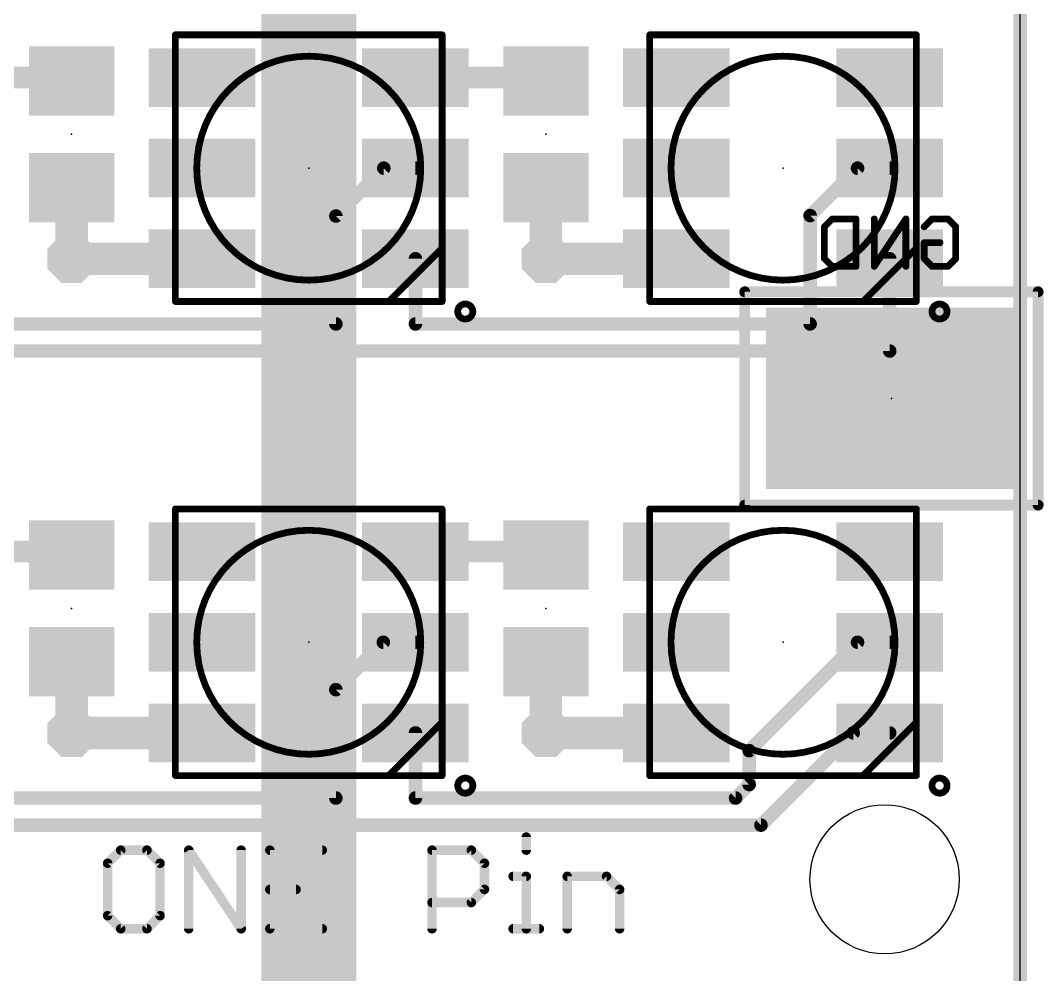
# Model space of a CAD drawing. Extents: x -36 to 36, y -36 to 36.
# Drawn here: x 16.82 to 36, y -1.79 to 16.1 of the extents above; entities that cross this region are included whole.
import ezdxf

# ---------------------------------------------------------------- set-up
doc = ezdxf.new("R2010")
doc.units = 0
for name, color, linetype in [('1', 12, 'CONTINUOUS'), ('16', 132, 'CONTINUOUS'), ('18', 4, 'CONTINUOUS'), ('20', 53, 'CONTINUOUS'), ('21', 40, 'CONTINUOUS'), ('22', 6, 'CONTINUOUS'), ('23', 53, 'CONTINUOUS'), ('24', 53, 'CONTINUOUS')]:
    doc.layers.add(name, color=color, linetype=linetype)

# ---------------------------------------------------------------- blocks, each defined once
blk = doc.blocks.new('RECT')
blk.add_solid([(-0.5, -0.5), (0.5, -0.5), (-0.5, 0.5), (0.5, 0.5)])
blk = doc.blocks.new('OCTAGONV')
at = {"const_width": 0.5}
blk.add_lwpolyline([(-0.25, -0.1036), (-0.25, 0.1036), (-0.1036, 0.25), (0.1036, 0.25), (0.25, 0.1036), (0.25, -0.1036), (0.1036, -0.25), (-0.1036, -0.25), (-0.25, -0.1036), (-0.25, 0.1036)], dxfattribs=at)
blk = doc.blocks.new('ROUNDV')
at = {"const_width": 0.5}
blk.add_lwpolyline([(0, -0.25, 1), (0, 0.25, 1), (0, -0.25)], format="xyb", dxfattribs=at)

msp = doc.modelspace()

# ---------------------------------------------------------------- linework, layer by layer
at = {"layer": '1'}
for points, const_width in [([(35.56, -35.56), (35.56, 35.56)], 0.254), ([(15.335, 15.035), (17.78, 15.035)], 0.4064), ([(17.78, 15.035), (17.78, 14.97)], 0.4064), ([(24.225, 15.035), (26.67, 15.035)], 0.4064), ([(26.67, 15.035), (26.67, 14.97)], 0.4064), ([(23.631, 13.335), (22.733, 12.437)], 0.254), ([(24.225, 13.335), (23.631, 13.335)], 0.254), ([(32.512, 13.335), (31.623, 12.446)], 0.254), ([(33.115, 13.335), (32.512, 13.335)], 0.254), ([(17.78, 12.97), (17.78, 11.635)], 0.6096), ([(26.67, 12.97), (26.67, 11.635)], 0.6096), ([(22.733, 12.437), (22.733, 10.414)], 0.254), ([(31.623, 12.446), (31.623, 10.414)], 0.254), ([(17.78, 11.635), (20.225, 11.635)], 0.6096), ([(26.67, 11.635), (29.115, 11.635)], 0.6096), ([(24.225, 10.414), (24.225, 11.635)], 0.254), ([(33.115, 11.635), (33.115, 9.906)], 0.254), ([(22.733, 10.414), (15.335, 10.414)], 0.254), ([(31.623, 10.414), (24.225, 10.414)], 0.254), ([(33.115, 9.906), (-29.1871, 9.906)], 0.254), ([(15.335, 6.145), (17.78, 6.145)], 0.4064), ([(17.78, 6.145), (17.78, 6.08)], 0.4064), ([(24.225, 6.145), (26.67, 6.145)], 0.4064), ([(26.67, 6.145), (26.67, 6.08)], 0.4064), ([(23.622, 4.445), (22.733, 3.556)], 0.254), ([(24.225, 4.445), (23.622, 4.445)], 0.254), ([(32.512, 4.445), (30.48, 2.413)], 0.254), ([(33.115, 4.445), (32.512, 4.445)], 0.254), ([(17.78, 4.08), (17.78, 2.745)], 0.6096), ([(26.67, 4.08), (26.67, 2.745)], 0.6096), ([(22.733, 3.556), (22.733, 1.524)], 0.254), ([(17.78, 2.745), (20.225, 2.745)], 0.6096), ([(26.67, 2.745), (29.115, 2.745)], 0.6096), ([(24.225, 1.524), (24.225, 2.745)], 0.254), ([(30.702, 1.016), (32.431, 2.745)], 0.254), ([(32.431, 2.745), (33.115, 2.745)], 0.254), ([(30.48, 2.413), (30.48, 1.778)], 0.254), ([(30.48, 1.778), (30.226, 1.524)], 0.254), ([(22.733, 1.524), (15.335, 1.524)], 0.254), ([(30.226, 1.524), (24.225, 1.524)], 0.254), ([(30.702, 1.016), (-29.1871, 1.016)], 0.254)]:
    msp.add_lwpolyline(points, dxfattribs=dict(at, const_width=const_width))
for points, const_width in [([(17.8816, 15.035, 1), (17.6784, 15.035)], 0.2032), ([(17.78, 14.9334, 1), (17.78, 15.1366)], 0.2032), ([(24.225, 15.1366, 1), (24.225, 14.9334)], 0.2032), ([(26.7716, 15.035, 1), (26.5684, 15.035)], 0.2032), ([(26.67, 14.9334, 1), (26.67, 15.1366)], 0.2032), ([(17.6784, 14.97, 1), (17.8816, 14.97)], 0.2032), ([(26.5684, 14.97, 1), (26.7716, 14.97)], 0.2032), ([(23.631, 13.3985, 1), (23.631, 13.2715)], 0.127), ([(23.6759, 13.2901, 1), (23.5861, 13.3799)], 0.127), ([(24.225, 13.2715, 1), (24.225, 13.3985)], 0.127), ([(32.512, 13.3985, 1), (32.512, 13.2715)], 0.127), ([(32.5569, 13.2901, 1), (32.4671, 13.3799)], 0.127), ([(33.115, 13.2715, 1), (33.115, 13.3985)], 0.127), ([(17.9324, 12.97, 1), (17.6276, 12.97)], 0.3048), ([(26.8224, 12.97, 1), (26.5176, 12.97)], 0.3048), ([(22.7965, 12.437, 1), (22.6695, 12.437)], 0.127), ([(22.6881, 12.4819, 1), (22.7779, 12.3921)], 0.127), ([(31.6865, 12.446, 1), (31.5595, 12.446)], 0.127), ([(31.5781, 12.4909, 1), (31.6679, 12.4011)], 0.127), ([(17.78, 11.7874, 1), (17.78, 11.4826)], 0.3048), ([(20.225, 11.4826, 1), (20.225, 11.7874)], 0.3048), ([(26.67, 11.7874, 1), (26.67, 11.4826)], 0.3048), ([(29.115, 11.4826, 1), (29.115, 11.7874)], 0.3048), ([(17.6276, 11.635, 1), (17.9324, 11.635)], 0.3048), ([(24.2885, 11.635, 1), (24.1615, 11.635)], 0.127), ([(26.5176, 11.635, 1), (26.8224, 11.635)], 0.3048), ([(33.1785, 11.635, 1), (33.0515, 11.635)], 0.127), ([(22.6695, 10.414, 1), (22.7965, 10.414)], 0.127), ([(22.733, 10.3505, 1), (22.733, 10.4775)], 0.127), ([(24.225, 10.4775, 1), (24.225, 10.3505)], 0.127), ([(24.1615, 10.414, 1), (24.2885, 10.414)], 0.127), ([(31.5595, 10.414, 1), (31.6865, 10.414)], 0.127), ([(31.623, 10.3505, 1), (31.623, 10.4775)], 0.127), ([(33.115, 9.8425, 1), (33.115, 9.9695)], 0.127), ([(33.0515, 9.906, 1), (33.1785, 9.906)], 0.127), ([(17.8816, 6.145, 1), (17.6784, 6.145)], 0.2032), ([(17.78, 6.0434, 1), (17.78, 6.2466)], 0.2032), ([(24.225, 6.2466, 1), (24.225, 6.0434)], 0.2032), ([(26.7716, 6.145, 1), (26.5684, 6.145)], 0.2032), ([(26.67, 6.0434, 1), (26.67, 6.2466)], 0.2032), ([(17.6784, 6.08, 1), (17.8816, 6.08)], 0.2032), ([(26.5684, 6.08, 1), (26.7716, 6.08)], 0.2032), ([(23.622, 4.5085, 1), (23.622, 4.3815)], 0.127), ([(23.6669, 4.4001, 1), (23.5771, 4.4899)], 0.127), ([(24.225, 4.3815, 1), (24.225, 4.5085)], 0.127), ([(32.512, 4.5085, 1), (32.512, 4.3815)], 0.127), ([(32.5569, 4.4001, 1), (32.4671, 4.4899)], 0.127), ([(33.115, 4.3815, 1), (33.115, 4.5085)], 0.127), ([(17.9324, 4.08, 1), (17.6276, 4.08)], 0.3048), ([(26.8224, 4.08, 1), (26.5176, 4.08)], 0.3048), ([(22.7965, 3.556, 1), (22.6695, 3.556)], 0.127), ([(22.6881, 3.6009, 1), (22.7779, 3.5111)], 0.127), ([(17.78, 2.8974, 1), (17.78, 2.5926)], 0.3048), ([(17.6276, 2.745, 1), (17.9324, 2.745)], 0.3048), ([(20.225, 2.5926, 1), (20.225, 2.8974)], 0.3048), ([(26.67, 2.8974, 1), (26.67, 2.5926)], 0.3048), ([(26.5176, 2.745, 1), (26.8224, 2.745)], 0.3048), ([(29.115, 2.5926, 1), (29.115, 2.8974)], 0.3048), ([(24.2885, 2.745, 1), (24.1615, 2.745)], 0.127), ([(32.431, 2.8085, 1), (32.431, 2.6815)], 0.127), ([(32.4759, 2.7001, 1), (32.3861, 2.7899)], 0.127), ([(33.115, 2.6815, 1), (33.115, 2.8085)], 0.127), ([(30.5435, 2.413, 1), (30.4165, 2.413)], 0.127), ([(30.4351, 2.4579, 1), (30.5249, 2.3681)], 0.127), ([(30.4165, 1.778, 1), (30.5435, 1.778)], 0.127), ([(30.5249, 1.7331, 1), (30.4351, 1.8229)], 0.127), ([(22.6695, 1.524, 1), (22.7965, 1.524)], 0.127), ([(22.733, 1.4605, 1), (22.733, 1.5875)], 0.127), ([(24.225, 1.5875, 1), (24.225, 1.4605)], 0.127), ([(24.1615, 1.524, 1), (24.2885, 1.524)], 0.127), ([(30.1811, 1.5689, 1), (30.2709, 1.4791)], 0.127), ([(30.226, 1.4605, 1), (30.226, 1.5875)], 0.127), ([(30.6571, 1.0609, 1), (30.7469, 0.9711)], 0.127), ([(30.702, 0.9525, 1), (30.702, 1.0795)], 0.127)]:
    msp.add_lwpolyline(points, format="xyb", dxfattribs=dict(at, const_width=const_width))
at = {"layer": '16'}
for points, const_width in [([(35.56, -35.56), (35.56, 35.56)], 0.254), ([(22.225, 16.764), (22.225, 25.908)], 1.778), ([(22.225, 8.255), (22.225, 16.764)], 1.778), ([(22.225, -0.508), (22.225, 8.255)], 1.778), ([(22.225, -9.525), (22.225, -0.508)], 1.778)]:
    msp.add_lwpolyline(points, dxfattribs=dict(at, const_width=const_width))
at = {"layer": '16', "const_width": 0.889}
for points in [[(21.7805, 16.764, 1), (22.6695, 16.764)], [(22.6695, 8.255, 1), (21.7805, 8.255)], [(21.7805, 8.255, 1), (22.6695, 8.255)], [(22.6695, -0.508, 1), (21.7805, -0.508)], [(21.7805, -0.508, 1), (22.6695, -0.508)]]:
    msp.add_lwpolyline(points, format="xyb", dxfattribs=at)
at = {"layer": '20'}
msp.add_line((35.56, -35.56), (35.56, 35.56), dxfattribs=at)
msp.add_circle((33.02, 0), 1.4, dxfattribs=at)
at = {"layer": '21'}
for points, const_width in [([(19.725, 15.835), (24.725, 15.835)], 0.127), ([(19.725, 10.835), (19.725, 15.835)], 0.127), ([(24.725, 15.835), (24.725, 11.835)], 0.127), ([(28.615, 15.835), (33.615, 15.835)], 0.127), ([(28.615, 10.835), (28.615, 15.835)], 0.127), ([(33.615, 15.835), (33.615, 11.835)], 0.127), ([(23.725, 10.835), (24.725, 11.835)], 0.127), ([(24.725, 11.835), (24.725, 10.835)], 0.127), ([(32.615, 10.835), (33.615, 11.835)], 0.127), ([(33.615, 11.835), (33.615, 10.835)], 0.127), ([(23.725, 10.835), (19.725, 10.835)], 0.127), ([(24.725, 10.835), (23.725, 10.835)], 0.127), ([(32.615, 10.835), (28.615, 10.835)], 0.127), ([(33.615, 10.835), (32.615, 10.835)], 0.127), ([(19.725, 6.945), (24.725, 6.945)], 0.127), ([(19.725, 1.945), (19.725, 6.945)], 0.127), ([(24.725, 6.945), (24.725, 2.945)], 0.127), ([(28.615, 6.945), (33.615, 6.945)], 0.127), ([(28.615, 1.945), (28.615, 6.945)], 0.127), ([(33.615, 6.945), (33.615, 2.945)], 0.127), ([(23.725, 1.945), (24.725, 2.945)], 0.127), ([(24.725, 2.945), (24.725, 1.945)], 0.127), ([(32.615, 1.945), (33.615, 2.945)], 0.127), ([(33.615, 2.945), (33.615, 1.945)], 0.127), ([(23.725, 1.945), (19.725, 1.945)], 0.127), ([(24.725, 1.945), (23.725, 1.945)], 0.127), ([(32.615, 1.945), (28.615, 1.945)], 0.127), ([(33.615, 1.945), (32.615, 1.945)], 0.127), ([(26.3019, 0.7931), (26.3019, 0.5474)], 0.1778), ([(18.7008, 0.5474), (18.455, 0.3016)], 0.1778), ([(19.1923, 0.5474), (18.7008, 0.5474)], 0.1778), ([(19.438, 0.3016), (19.1923, 0.5474)], 0.1778), ([(19.9753, -0.9271), (19.9753, 0.5474)], 0.1778), ([(19.9753, 0.5474), (20.9582, -0.9271)], 0.1778), ([(20.9582, -0.9271), (20.9582, 0.5474)], 0.1778), ([(22.4785, 0.5474), (21.4955, 0.5474)], 0.1778), ([(21.4955, 0.5474), (21.4955, -0.9271)], 0.1778), ([(24.5359, -0.9271), (24.5359, 0.5474)], 0.1778), ([(24.5359, 0.5474), (25.2731, 0.5474)], 0.1778), ([(25.2731, 0.5474), (25.5189, 0.3016)], 0.1778), ([(18.455, 0.3016), (18.455, -0.6814)], 0.1778), ([(19.438, -0.6814), (19.438, 0.3016)], 0.1778), ([(25.5189, 0.3016), (25.5189, -0.1899)], 0.1778), ([(26.0561, 0.0559), (26.3019, 0.0559)], 0.1778), ([(26.3019, 0.0559), (26.3019, -0.9271)], 0.1778), ([(27.0696, -0.9271), (27.0696, 0.0559)], 0.1778), ([(27.0696, 0.0559), (27.8068, 0.0559)], 0.1778), ([(27.8068, 0.0559), (28.0526, -0.1899)], 0.1778), ([(21.4955, -0.1899), (21.987, -0.1899)], 0.1778), ([(25.5189, -0.1899), (25.2731, -0.4356)], 0.1778), ([(28.0526, -0.1899), (28.0526, -0.9271)], 0.1778), ([(25.2731, -0.4356), (24.5359, -0.4356)], 0.1778), ([(18.455, -0.6814), (18.7008, -0.9271)], 0.1778), ([(19.1923, -0.9271), (19.438, -0.6814)], 0.1778), ([(18.7008, -0.9271), (19.1923, -0.9271)], 0.1778), ([(21.4955, -0.9271), (22.4785, -0.9271)], 0.1778), ([(26.0561, -0.9271), (26.5476, -0.9271)], 0.1778)]:
    msp.add_lwpolyline(points, dxfattribs=dict(at, const_width=const_width))
for points, const_width in [([(19.725, 15.8668, 1), (19.725, 15.8033)], 0.0635), ([(19.7568, 15.835, 1), (19.6933, 15.835)], 0.0635), ([(24.7568, 15.835, 1), (24.6933, 15.835)], 0.0635), ([(24.725, 15.8033, 1), (24.725, 15.8668)], 0.0635), ([(28.615, 15.8668, 1), (28.615, 15.8033)], 0.0635), ([(28.6468, 15.835, 1), (28.5833, 15.835)], 0.0635), ([(33.6468, 15.835, 1), (33.5832, 15.835)], 0.0635), ([(33.615, 15.8033, 1), (33.615, 15.8668)], 0.0635), ([(22.225, 11.235, 1), (22.225, 15.435, 1), (22.225, 11.235)], 0.127), ([(31.115, 11.235, 1), (31.115, 15.435, 1), (31.115, 11.235)], 0.127), ([(24.7568, 11.835, 1), (24.6933, 11.835)], 0.0635), ([(24.7475, 11.8125, 1), (24.7025, 11.8575)], 0.0635), ([(33.6468, 11.835, 1), (33.5832, 11.835)], 0.0635), ([(33.6375, 11.8125, 1), (33.5925, 11.8575)], 0.0635), ([(24.6933, 11.835, 1), (24.7568, 11.835)], 0.0635), ([(33.5832, 11.835, 1), (33.6468, 11.835)], 0.0635), ([(19.725, 10.8668, 1), (19.725, 10.8033)], 0.0635), ([(19.6933, 10.835, 1), (19.7568, 10.835)], 0.0635), ([(23.7025, 10.8575, 1), (23.7475, 10.8125)], 0.0635), ([(23.725, 10.8668, 1), (23.725, 10.8033)], 0.0635), ([(23.725, 10.8033, 1), (23.725, 10.8668)], 0.0635), ([(24.6933, 10.835, 1), (24.7568, 10.835)], 0.0635), ([(24.725, 10.8033, 1), (24.725, 10.8668)], 0.0635), ([(25.159, 10.5056, 1), (25.159, 10.7884, 1), (25.159, 10.5056)], 0.127), ([(28.615, 10.8668, 1), (28.615, 10.8033)], 0.0635), ([(28.5833, 10.835, 1), (28.6468, 10.835)], 0.0635), ([(32.5925, 10.8575, 1), (32.6375, 10.8125)], 0.0635), ([(32.615, 10.8668, 1), (32.615, 10.8033)], 0.0635), ([(32.615, 10.8033, 1), (32.615, 10.8668)], 0.0635), ([(33.5832, 10.835, 1), (33.6468, 10.835)], 0.0635), ([(33.615, 10.8033, 1), (33.615, 10.8668)], 0.0635), ([(34.049, 10.5056, 1), (34.049, 10.7884, 1), (34.049, 10.5056)], 0.127), ([(19.725, 6.9768, 1), (19.725, 6.9133)], 0.0635), ([(19.7568, 6.945, 1), (19.6933, 6.945)], 0.0635), ([(24.7568, 6.945, 1), (24.6933, 6.945)], 0.0635), ([(24.725, 6.9133, 1), (24.725, 6.9768)], 0.0635), ([(28.615, 6.9768, 1), (28.615, 6.9133)], 0.0635), ([(28.6468, 6.945, 1), (28.5833, 6.945)], 0.0635), ([(33.6468, 6.945, 1), (33.5832, 6.945)], 0.0635), ([(33.615, 6.9133, 1), (33.615, 6.9768)], 0.0635), ([(22.225, 2.345, 1), (22.225, 6.545, 1), (22.225, 2.345)], 0.127), ([(31.115, 2.345, 1), (31.115, 6.545, 1), (31.115, 2.345)], 0.127), ([(24.7568, 2.945, 1), (24.6933, 2.945)], 0.0635), ([(24.6933, 2.945, 1), (24.7568, 2.945)], 0.0635), ([(24.7475, 2.9225, 1), (24.7025, 2.9675)], 0.0635), ([(33.6468, 2.945, 1), (33.5832, 2.945)], 0.0635), ([(33.5832, 2.945, 1), (33.6468, 2.945)], 0.0635), ([(33.6375, 2.9225, 1), (33.5925, 2.9675)], 0.0635), ([(19.725, 1.9768, 1), (19.725, 1.9133)], 0.0635), ([(19.6933, 1.945, 1), (19.7568, 1.945)], 0.0635), ([(23.7025, 1.9675, 1), (23.7475, 1.9225)], 0.0635), ([(23.725, 1.9768, 1), (23.725, 1.9133)], 0.0635), ([(23.725, 1.9133, 1), (23.725, 1.9768)], 0.0635), ([(24.6933, 1.945, 1), (24.7568, 1.945)], 0.0635), ([(24.725, 1.9133, 1), (24.725, 1.9768)], 0.0635), ([(25.159, 1.6156, 1), (25.159, 1.8984, 1), (25.159, 1.6156)], 0.127), ([(28.615, 1.9768, 1), (28.615, 1.9133)], 0.0635), ([(28.5833, 1.945, 1), (28.6468, 1.945)], 0.0635), ([(32.5925, 1.9675, 1), (32.6375, 1.9225)], 0.0635), ([(32.615, 1.9768, 1), (32.615, 1.9133)], 0.0635), ([(32.615, 1.9133, 1), (32.615, 1.9768)], 0.0635), ([(33.5832, 1.945, 1), (33.6468, 1.945)], 0.0635), ([(33.615, 1.9133, 1), (33.615, 1.9768)], 0.0635), ([(34.049, 1.6156, 1), (34.049, 1.8984, 1), (34.049, 1.6156)], 0.127), ([(26.3463, 0.7931, 1), (26.2574, 0.7931)], 0.0889), ([(18.7008, 0.5918, 1), (18.7008, 0.5029)], 0.0889), ([(18.7322, 0.5159, 1), (18.6694, 0.5788)], 0.0889), ([(19.2237, 0.5788, 1), (19.1608, 0.5159)], 0.0889), ([(19.1923, 0.5029, 1), (19.1923, 0.5918)], 0.0889), ([(20.0197, 0.5474, 1), (19.9308, 0.5474)], 0.0889), ([(20.0122, 0.572, 1), (19.9383, 0.5227)], 0.0889), ([(21.0027, 0.5474, 1), (20.9138, 0.5474)], 0.0889), ([(21.5399, 0.5474, 1), (21.451, 0.5474)], 0.0889), ([(21.4955, 0.5918, 1), (21.4955, 0.5029)], 0.0889), ([(22.4785, 0.5029, 1), (22.4785, 0.5918)], 0.0889), ([(24.5804, 0.5474, 1), (24.4915, 0.5474)], 0.0889), ([(24.5359, 0.5918, 1), (24.5359, 0.5029)], 0.0889), ([(25.3046, 0.5788, 1), (25.2417, 0.5159)], 0.0889), ([(25.2731, 0.5029, 1), (25.2731, 0.5918)], 0.0889), ([(26.2574, 0.5474, 1), (26.3463, 0.5474)], 0.0889), ([(18.4995, 0.3016, 1), (18.4106, 0.3016)], 0.0889), ([(19.4825, 0.3016, 1), (19.3936, 0.3016)], 0.0889), ([(25.5633, 0.3016, 1), (25.4744, 0.3016)], 0.0889), ([(18.4236, 0.333, 1), (18.4865, 0.2702)], 0.0889), ([(19.4066, 0.2702, 1), (19.4694, 0.333)], 0.0889), ([(25.4875, 0.2702, 1), (25.5503, 0.333)], 0.0889), ([(26.0561, 0.1003, 1), (26.0561, 0.0114)], 0.0889), ([(26.3463, 0.0559, 1), (26.2574, 0.0559)], 0.0889), ([(26.3019, 0.0114, 1), (26.3019, 0.1003)], 0.0889), ([(27.0696, 0.1003, 1), (27.0696, 0.0114)], 0.0889), ([(27.1141, 0.0559, 1), (27.0252, 0.0559)], 0.0889), ([(27.8383, 0.0873, 1), (27.7754, 0.0244)], 0.0889), ([(27.8068, 0.0114, 1), (27.8068, 0.1003)], 0.0889), ([(21.4955, -0.1454, 1), (21.4955, -0.2343)], 0.0889), ([(21.987, -0.2343, 1), (21.987, -0.1454)], 0.0889), ([(25.4744, -0.1899, 1), (25.5633, -0.1899)], 0.0889), ([(25.5503, -0.2213, 1), (25.4875, -0.1584)], 0.0889), ([(28.097, -0.1899, 1), (28.0081, -0.1899)], 0.0889), ([(28.0212, -0.2213, 1), (28.084, -0.1584)], 0.0889), ([(24.5359, -0.3912, 1), (24.5359, -0.4801)], 0.0889), ([(25.2417, -0.4042, 1), (25.3046, -0.467)], 0.0889), ([(25.2731, -0.4801, 1), (25.2731, -0.3912)], 0.0889), ([(18.4865, -0.6499, 1), (18.4236, -0.7128)], 0.0889), ([(18.4106, -0.6814, 1), (18.4995, -0.6814)], 0.0889), ([(19.3936, -0.6814, 1), (19.4825, -0.6814)], 0.0889), ([(19.4694, -0.7128, 1), (19.4066, -0.6499)], 0.0889), ([(18.7008, -0.8827, 1), (18.7008, -0.9716)], 0.0889), ([(18.6694, -0.9585, 1), (18.7322, -0.8957)], 0.0889), ([(19.1608, -0.8957, 1), (19.2237, -0.9585)], 0.0889), ([(19.1923, -0.9716, 1), (19.1923, -0.8827)], 0.0889), ([(19.9308, -0.9271, 1), (20.0197, -0.9271)], 0.0889), ([(20.9138, -0.9271, 1), (21.0027, -0.9271)], 0.0889), ([(20.9212, -0.9518, 1), (20.9952, -0.9024)], 0.0889), ([(21.451, -0.9271, 1), (21.5399, -0.9271)], 0.0889), ([(21.4955, -0.8827, 1), (21.4955, -0.9716)], 0.0889), ([(22.4785, -0.9716, 1), (22.4785, -0.8827)], 0.0889), ([(24.4915, -0.9271, 1), (24.5804, -0.9271)], 0.0889), ([(26.0561, -0.8827, 1), (26.0561, -0.9716)], 0.0889), ([(26.2574, -0.9271, 1), (26.3463, -0.9271)], 0.0889), ([(26.5476, -0.9716, 1), (26.5476, -0.8827)], 0.0889), ([(27.0252, -0.9271, 1), (27.1141, -0.9271)], 0.0889), ([(28.0081, -0.9271, 1), (28.097, -0.9271)], 0.0889)]:
    msp.add_lwpolyline(points, format="xyb", dxfattribs=dict(at, const_width=const_width))
at = {"layer": '22'}
for points, const_width in [([(31.8893, 12.235), (32.0376, 12.3833)], 0.127), ([(31.8893, 11.6418), (31.8893, 12.235)], 0.127), ([(32.0376, 12.3833), (32.4825, 12.3833)], 0.127), ([(32.4825, 12.3833), (32.4825, 11.4935)], 0.127), ([(33.418, 12.3833), (32.8248, 11.4935)], 0.127), ([(32.8248, 11.4935), (32.8248, 12.3833)], 0.127), ([(33.418, 11.4935), (33.418, 12.3833)], 0.127), ([(33.7603, 12.235), (33.9086, 12.3833)], 0.127), ([(33.9086, 12.3833), (34.2052, 12.3833)], 0.127), ([(34.2052, 12.3833), (34.3535, 12.235)], 0.127), ([(34.3535, 12.235), (34.3535, 11.6418)], 0.127), ([(33.7603, 11.6418), (33.7603, 11.9384)], 0.127), ([(33.7603, 11.9384), (34.0569, 11.9384)], 0.127), ([(32.0376, 11.4935), (31.8893, 11.6418)], 0.127), ([(33.9086, 11.4935), (33.7603, 11.6418)], 0.127), ([(34.3535, 11.6418), (34.2052, 11.4935)], 0.127), ([(32.4825, 11.4935), (32.0376, 11.4935)], 0.127), ([(34.2052, 11.4935), (33.9086, 11.4935)], 0.127), ([(35.897, 11.017), (30.397, 11.017)], 0.2032), ([(30.397, 11.017), (30.397, 7.017)], 0.2032), ([(35.897, 7.017), (35.897, 11.017)], 0.2032), ([(30.397, 7.017), (35.897, 7.017)], 0.2032)]:
    msp.add_lwpolyline(points, dxfattribs=dict(at, const_width=const_width))
for points, const_width in [([(31.921, 12.235, 1), (31.8575, 12.235)], 0.0635), ([(31.8668, 12.2574, 1), (31.9117, 12.2125)], 0.0635), ([(32.0376, 12.415, 1), (32.0376, 12.3515)], 0.0635), ([(32.06, 12.3608, 1), (32.0151, 12.4057)], 0.0635), ([(32.5142, 12.3833, 1), (32.4507, 12.3833)], 0.0635), ([(32.4825, 12.3515, 1), (32.4825, 12.415)], 0.0635), ([(32.8566, 12.3833, 1), (32.7931, 12.3833)], 0.0635), ([(33.4497, 12.3833, 1), (33.3862, 12.3833)], 0.0635), ([(33.4444, 12.3656, 1), (33.3916, 12.4009)], 0.0635), ([(33.7379, 12.2574, 1), (33.7828, 12.2125)], 0.0635), ([(33.9086, 12.415, 1), (33.9086, 12.3515)], 0.0635), ([(33.9311, 12.3608, 1), (33.8862, 12.4057)], 0.0635), ([(34.2277, 12.4057, 1), (34.1828, 12.3608)], 0.0635), ([(34.2052, 12.3515, 1), (34.2052, 12.415)], 0.0635), ([(34.3853, 12.235, 1), (34.3218, 12.235)], 0.0635), ([(34.331, 12.2125, 1), (34.376, 12.2574)], 0.0635), ([(33.7921, 11.9384, 1), (33.7286, 11.9384)], 0.0635), ([(33.7603, 11.9701, 1), (33.7603, 11.9066)], 0.0635), ([(34.0569, 11.9066, 1), (34.0569, 11.9701)], 0.0635), ([(31.9117, 11.6642, 1), (31.8668, 11.6193)], 0.0635), ([(33.7828, 11.6642, 1), (33.7379, 11.6193)], 0.0635), ([(34.376, 11.6193, 1), (34.331, 11.6642)], 0.0635), ([(31.8575, 11.6418, 1), (31.921, 11.6418)], 0.0635), ([(32.0376, 11.5253, 1), (32.0376, 11.4618)], 0.0635), ([(32.0151, 11.471, 1), (32.06, 11.516)], 0.0635), ([(32.4507, 11.4935, 1), (32.5142, 11.4935)], 0.0635), ([(32.4825, 11.4618, 1), (32.4825, 11.5253)], 0.0635), ([(32.7984, 11.5111, 1), (32.8512, 11.4759)], 0.0635), ([(32.7931, 11.4935, 1), (32.8566, 11.4935)], 0.0635), ([(33.3862, 11.4935, 1), (33.4497, 11.4935)], 0.0635), ([(33.7286, 11.6418, 1), (33.7921, 11.6418)], 0.0635), ([(33.9086, 11.5253, 1), (33.9086, 11.4618)], 0.0635), ([(33.8862, 11.471, 1), (33.9311, 11.516)], 0.0635), ([(34.1828, 11.516, 1), (34.2277, 11.471)], 0.0635), ([(34.2052, 11.4618, 1), (34.2052, 11.5253)], 0.0635), ([(34.3218, 11.6418, 1), (34.3853, 11.6418)], 0.0635), ([(30.397, 11.0678, 1), (30.397, 10.9662)], 0.1016), ([(30.4478, 11.017, 1), (30.3462, 11.017)], 0.1016), ([(35.9478, 11.017, 1), (35.8462, 11.017)], 0.1016), ([(35.897, 10.9662, 1), (35.897, 11.0678)], 0.1016), ([(30.397, 7.0678, 1), (30.397, 6.9662)], 0.1016), ([(35.897, 6.9662, 1), (35.897, 7.0678)], 0.1016), ([(30.3462, 7.017, 1), (30.4478, 7.017)], 0.1016), ([(35.8462, 7.017, 1), (35.9478, 7.017)], 0.1016)]:
    msp.add_lwpolyline(points, format="xyb", dxfattribs=dict(at, const_width=const_width))
at = {"layer": '23'}
for p in [(17.78, 13.97), (26.67, 13.97), (22.225, 13.335), (31.115, 13.335), (17.78, 5.08), (26.67, 5.08), (22.225, 4.445), (31.115, 4.445)]:
    msp.add_point(p, dxfattribs=at)
at = {"layer": '24'}
msp.add_point((33.147, 9.017), dxfattribs=at)

# ---------------------------------------------------------------- block references
at = {"layer": '1', "xscale": 1.3, "yscale": 1.6, "rotation": 270}
for p in [(17.78, 14.97), (26.67, 14.97), (17.78, 12.97), (26.67, 12.97), (17.78, 6.08), (26.67, 6.08), (17.78, 4.08), (26.67, 4.08)]:
    msp.add_blockref('RECT', p, dxfattribs=at)
at = {"layer": '1', "xscale": 2, "yscale": 1.1}
for p in [(20.225, 15.035), (24.225, 15.035), (29.115, 15.035), (33.115, 15.035), (20.225, 13.335), (24.225, 13.335), (29.115, 13.335), (33.115, 13.335), (20.225, 11.635), (24.225, 11.635), (29.115, 11.635), (33.115, 11.635), (20.225, 6.145), (24.225, 6.145), (29.115, 6.145), (33.115, 6.145), (20.225, 4.445), (24.225, 4.445), (29.115, 4.445), (33.115, 4.445), (20.225, 2.745), (24.225, 2.745), (29.115, 2.745), (33.115, 2.745)]:
    msp.add_blockref('RECT', p, dxfattribs=at)
at = {"layer": '16', "xscale": 4.7, "yscale": 3.4, "rotation": 180}
msp.add_blockref('RECT', (33.147, 9.017), dxfattribs=at)
at = {"layer": '18', "xscale": 0.9064, "yscale": 0.9064}
for name, p in [('OCTAGONV', (17.78, 11.635)), ('OCTAGONV', (17.78, 11.635)), ('OCTAGONV', (26.67, 11.635)), ('OCTAGONV', (26.67, 11.635)), ('ROUNDV', (22.225, 8.255)), ('ROUNDV', (22.225, 8.255)), ('OCTAGONV', (17.78, 2.745)), ('OCTAGONV', (17.78, 2.745)), ('OCTAGONV', (26.67, 2.745)), ('OCTAGONV', (26.67, 2.745)), ('ROUNDV', (22.225, -0.508)), ('ROUNDV', (22.225, -0.508))]:
    msp.add_blockref(name, p, dxfattribs=at)

doc.saveas('drawing.dxf')
